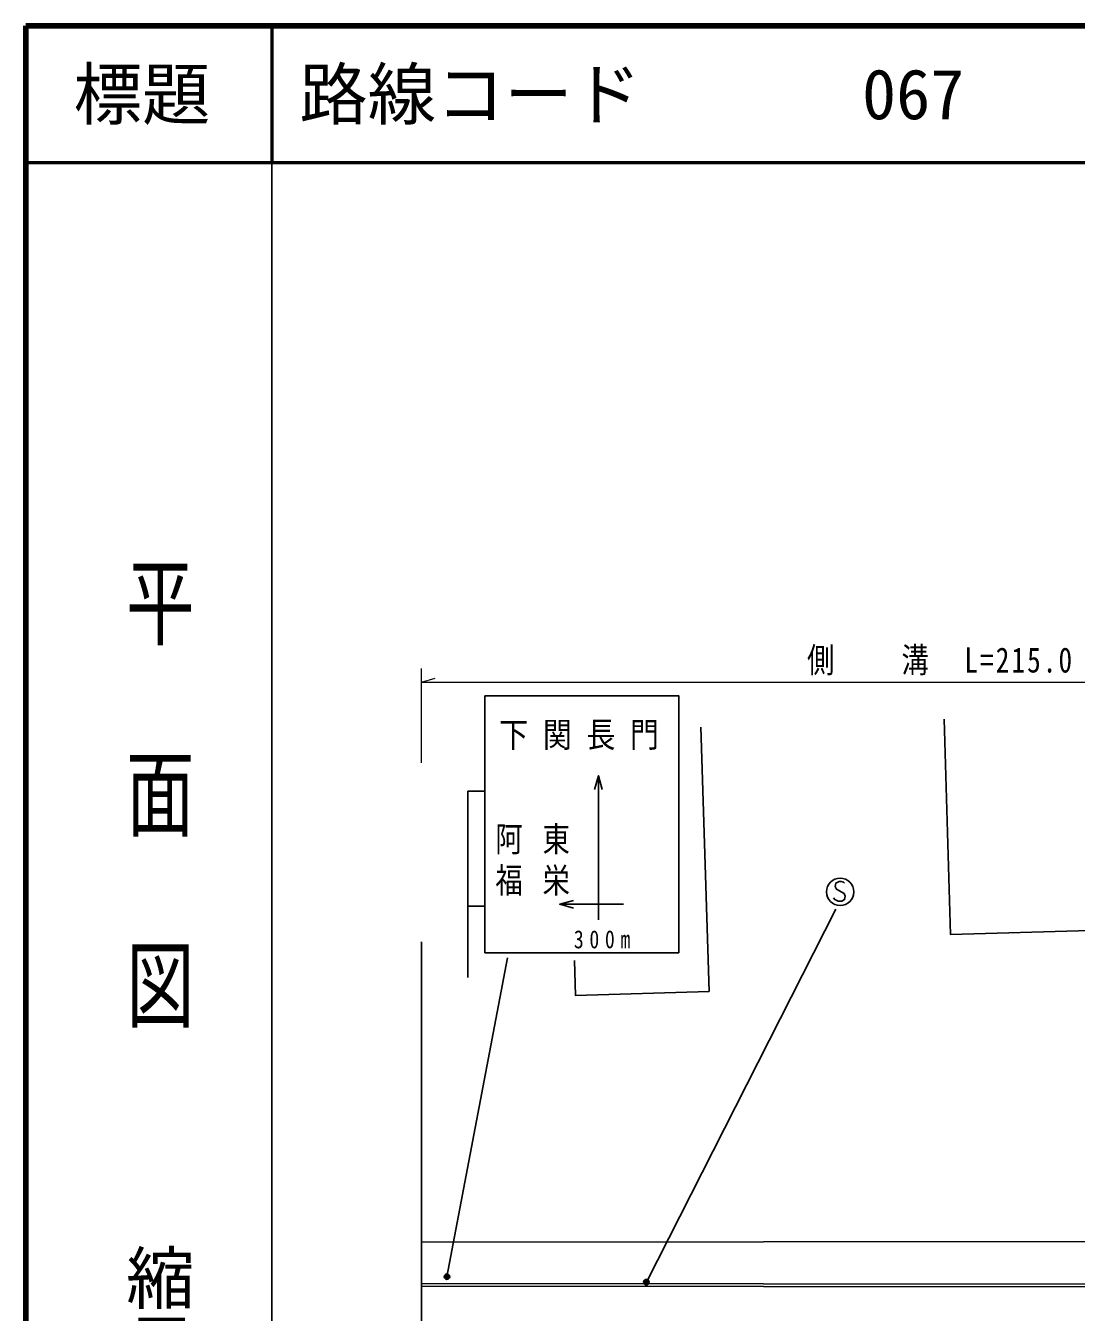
# Model space of a CAD drawing. Units: millimetres, scale not verified. Extents: x 40000 to 680000, y 20000 to 380000.
# Drawn here: x 40000 to 116805, y 285983 to 380000 of the extents above; entities that cross this region are included whole.
import ezdxf
from ezdxf.enums import TextEntityAlignment as Align

# ---------------------------------------------------------------- set-up
doc = ezdxf.new("R2010")
doc.units = ezdxf.units.MM
doc.header["$LTSCALE"] = 1000
for name, color, linetype, lineweight in [('M-BGD', 7, 'Continuous', 25), ('M-BMK-SRVR', 3, 'Continuous', 25), ('M-STR-HTXT', 7, 'Continuous', 13), ('M-STR-STRC', 7, 'Continuous', 25), ('M-TTL', 2, 'Continuous', 140), ('M-TTL-BAND', 7, 'Continuous', 25), ('M-TTL-LINE', 7, 'Continuous', 50)]:
    doc.layers.add(name, color=color, linetype=linetype, lineweight=lineweight)
doc.layers.add('M-TTL-TXT', color=7, linetype='Continuous')
doc.styles.add('@ＭＳ ゴシック', font='')
doc.styles.add('ＭＳ ゴシック', font='')
doc.styles.get('@ＭＳ ゴシック').set_extended_font_data('@MS Gothic')
doc.styles.get('ＭＳ ゴシック').set_extended_font_data('MS Gothic')

msp = doc.modelspace()

# ---------------------------------------------------------------- linework, layer by layer
at = {"layer": 'M-BGD'}
for p, q in [((89349, 328740), (89965, 309433)), ((133137, 291156), (68940, 291107)), ((147673, 288009), (68940, 288079)), ((147673, 287809), (68940, 287879))]:
    msp.add_line(p, q, dxfattribs=at)
for points in [[(117821, 313889), (107611, 313583), (107139, 329327)], [(89965, 309433), (80199, 309121), (80118, 311682)]]:
    msp.add_lwpolyline(points, dxfattribs=at)
at = {"layer": 'M-BMK-SRVR'}
msp.add_lwpolyline([(68940, 253044), (68940, 283044), (68940, 313044)], dxfattribs=at)
at = {"layer": 'M-STR-HTXT'}
for p, q in [((68940, 326145), (68940, 333036)), ((68940, 332036), (69940, 332316)), ((68940, 332036), (132086, 332036))]:
    msp.add_line(p, q, dxfattribs=at)
at = {"layer": 'M-STR-STRC'}
for p, q in [((73560, 312255), (73560, 331027)), ((81868, 314670), (81868, 325190)), ((72312, 324056), (72312, 310436)), ((72312, 324056), (73560, 324056)), ((72312, 315650), (73560, 315650)), ((83701, 315797), (79039, 315797)), ((85373, 288182), (99233, 315446)), ((87758, 312255), (73560, 312255)), ((70795, 288581), (75214, 311880))]:
    msp.add_line(p, q, dxfattribs=at)
for points in [[(73560, 331027), (87758, 331027), (87758, 312255)], [(81588, 324190), (81868, 325190), (82148, 324190)], [(99867, 317341), (99787, 317421), (99627, 317461), (99467, 317461), (99227, 317341), (99187, 317101), (99267, 316901), (99827, 316581), (99907, 316381), (99867, 316141), (99667, 316021), (99387, 316021), (99147, 316141), (99067, 316261)], [(80039, 315517), (79039, 315797), (80039, 316077)]]:
    msp.add_lwpolyline(points, dxfattribs=at)
for centre, radius in [((99547, 316701), 1000), ((70795, 288581), 200), ((70795, 288581), 120), ((70795, 288581), 40), ((85373, 288182), 200), ((85373, 288182), 120), ((85373, 288182), 40)]:
    msp.add_circle(centre, radius, dxfattribs=at)
at = {"layer": 'M-TTL'}
for p, q in [((680000, 380000), (40000, 380000)), ((40000, 380000), (40000, 20000))]:
    msp.add_line(p, q, dxfattribs=at)
at = {"layer": 'M-TTL-BAND'}
msp.add_line((58000, 370000), (58000, 20000), dxfattribs=at)
at = {"layer": 'M-TTL-LINE'}
for p, q in [((58000, 380000), (58000, 370000)), ((40000, 370000), (680000, 370000))]:
    msp.add_line(p, q, dxfattribs=at)

# ---------------------------------------------------------------- texts
at = {"layer": 'M-STR-HTXT', "insert": (97120, 332531), "char_height": 1833, "attachment_point": 7, "style": 'ＭＳ ゴシック'}
msp.add_mtext('\\T1.15;\\W0.8;側\u3000\u3000溝\u3000L=215.0', dxfattribs=at)
at = {"layer": 'M-STR-STRC', "style": 'ＭＳ ゴシック', "width": 0.85}
msp.add_text('下 関 長 門', height=1833, dxfattribs=at).set_placement((74616, 326729), align=Align.BOTTOM_LEFT)
at = {"layer": 'M-STR-STRC', "attachment_point": 7, "style": 'ＭＳ ゴシック'}
for s, insert, char_height in [('\\T1.15;\\W0.8;阿\\~東\\~', (74337, 319452), 1833), ('\\T1.15;\\W0.8;福\\~栄\\~', (74337, 316423), 1833), ('\\T1.58;\\W0.8;300m', (80075, 312558), 1320)]:
    msp.add_mtext(s, dxfattribs=dict(at, insert=insert, char_height=char_height))
at = {"layer": 'M-TTL-BAND', "style": '@ＭＳ ゴシック', "width": 1.4}
msp.add_text('平  面  図', height=3666, rotation=270, dxfattribs=at).set_placement((49777, 306475), align=Align.MIDDLE_RIGHT)
at = {"layer": 'M-TTL-BAND', "style": '@ＭＳ ゴシック'}
msp.add_text('縮尺千分の一', height=3666, rotation=270, dxfattribs=at).set_placement((49777, 261030), align=Align.MIDDLE_RIGHT)
at = {"layer": 'M-TTL-TXT', "style": 'ＭＳ ゴシック'}
msp.add_text('標題', height=3666, dxfattribs=at).set_placement((48500, 375000), align=Align.MIDDLE_CENTER)
for s, p in [('路線コード', (60000, 375000)), ('067', (101142, 375000))]:
    msp.add_text(s, height=3666, dxfattribs=at).set_placement(p, align=Align.MIDDLE_LEFT)

doc.saveas('drawing.dxf')
